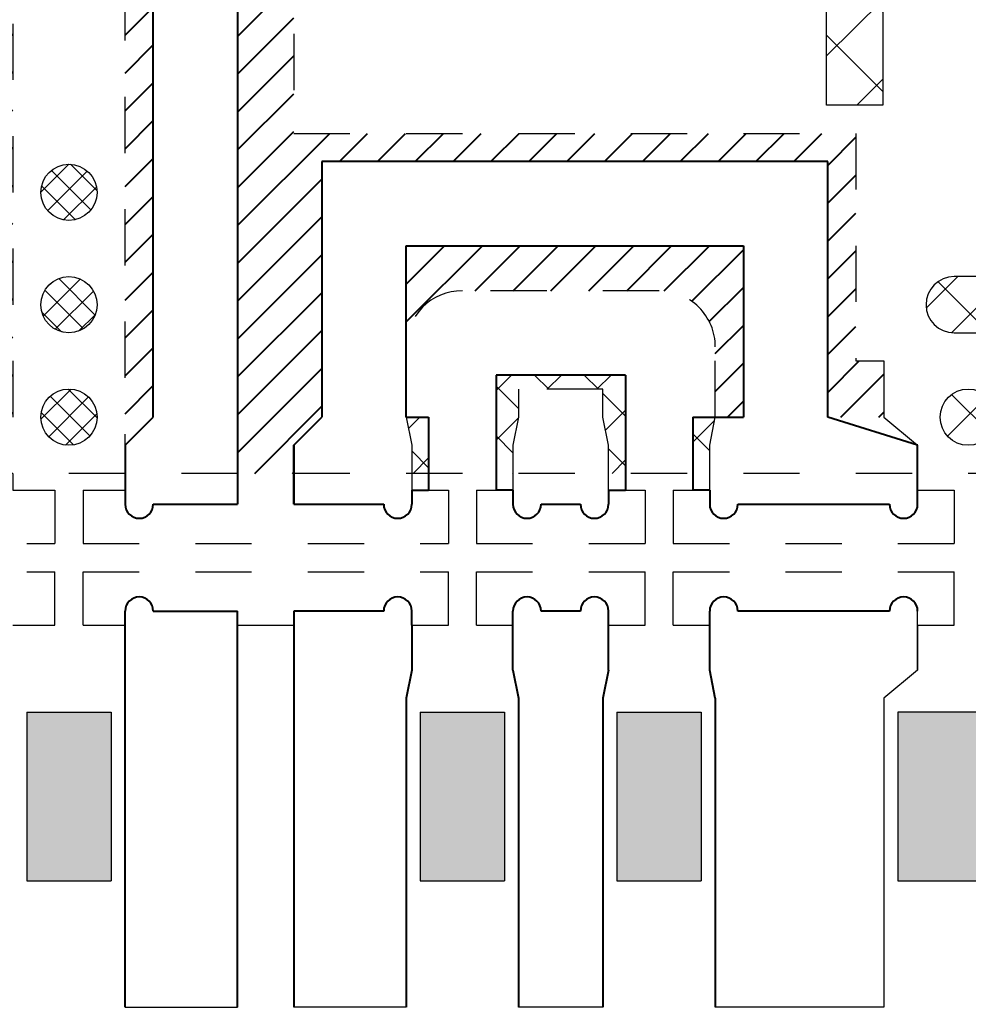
# Model space of a CAD drawing. Header units: millimetres. Extents: x 4026 to 4299, y 1527 to 1783.
# Drawn here: x 4100.506 to 4102.193, y 1675.62 to 1677.379 of the extents above; entities that cross this region are included whole.
import ezdxf

# ---------------------------------------------------------------- set-up
doc = ezdxf.new("R2010")
doc.units = ezdxf.units.MM
doc.linetypes.add('DASHED', pattern=[0.75, 0.5, -0.25])
doc.linetypes.add('HIDDEN', pattern=[0.375, 0.25, -0.125])
for name, color, linetype in [('1D', 4, 'Continuous'), ('EACH', 4, 'Continuous'), ('pkg', 2, 'DASHED')]:
    doc.layers.add(name, color=color, linetype=linetype)
for name, color, linetype, lineweight in [('AM_8', 3, 'Continuous', 15), ('Half-etch', 6, 'Continuous', 5), ('标注线', 3, 'Continuous', 18)]:
    doc.layers.add(name, color=color, linetype=linetype, lineweight=lineweight)
doc.styles.get("Standard").update_dxf_attribs({"font": ''})
doc.styles.get('Standard').set_extended_font_data('SimSun')
doc.dimstyles.new('ISO-25', dxfattribs={"dimtxt": 0.1, "dimasz": 0.08, "dimexe": 0.015, "dimexo": 0.015, "dimgap": 0.02, "dimtad": 0, "dimzin": 1, "dimdsep": 46, "dimtxsty": 'Standard', "dimcen": 0.1, "dimadec": 0, "dimazin": 0, "dimtfac": 1, "dimtmove": 0, "dimatfit": 3, "dimfxl": 1, "dimarcsym": 0})
pattern_1 = [(45, (4112.096163568827, 1677.473930134285), (-0.04419417382415922, 0.04419417382415923), []), (135, (4112.096163568827, 1677.473930134285), (-0.04419417382415923, -0.04419417382415922), [])]

# ---------------------------------------------------------------- blocks, each defined once
blk = doc.blocks.new('*D84')
at = {"layer": 'Defpoints', "color": 0}
for p in [(4129.593100569908, 1745.709426102295), (4094.843100574369, 1673.221426102757), (4096.640578460144, 1661.292742443827)]:
    blk.add_point(p, dxfattribs=at)
at = {"layer": '标注线', "color": 0, "lineweight": 5}
for p, q in [((4094.84310057437, 1673.206426102756), (4094.84310057437, 1665.292742443827)), ((4094.84310057437, 1665.292742443827), (4096.640578460144, 1663.292742443827)), ((4096.640578460144, 1663.292742443827), (4096.640578460144, 1661.292742443827))]:
    blk.add_line(p, q, dxfattribs=at)
at = {"layer": '标注线', "color": 0, "lineweight": 5, "insert": (4096.640578460144, 1658.89564747176), "char_height": 1.15, "attachment_point": 5, "rotation": 90}
blk.add_mtext('34.750', dxfattribs=at)

msp = doc.modelspace()

# ---------------------------------------------------------------- hatches: boundary and pattern name
at = {"layer": 'AM_8', "linetype": 'ByBlock'}
h = msp.add_hatch(dxfattribs=at)
h.set_pattern_fill('GLASS', color=3, scale=0.002)
h.set_pattern_definition([(236.3099, (0.03048, 0.03556), (-0.05080006779296532, -0.1015999775347749), [0.018316194, -0.1648457968]), (236.3099, (0.031496, 0.032512), (-0.05080006779296532, -0.1015999775347749), [0.0109897164, -0.1721722744]), (236.3099, (0.0254, 0.032512), (-0.05080006779296532, -0.1015999775347749), [0.0109897164, -0.1721722744])])
h.paths.add_polyline_path([(4098.368084921996, 1675.84642609409), (4098.368084921996, 1676.14642609409), (4098.618100584164, 1676.14642609409), (4098.618100584164, 1675.84642609409)])
h.paths.add_polyline_path([(4098.868100564564, 1675.84642609409), (4098.868100564564, 1676.14642609409), (4099.118116226732, 1676.14642609409), (4099.118116226732, 1675.84642609409)])
h.paths.add_polyline_path([(4102.068084922005, 1676.14642609409), (4102.068084922005, 1675.84642609409), (4102.318100584173, 1675.84642609409), (4102.318100584173, 1676.14642609409)])
h.paths.add_polyline_path([(4102.568100564573, 1676.14642609409), (4102.568100564573, 1675.84642609409), (4102.818116226741, 1675.84642609409), (4102.818116226741, 1676.14642609409)])
h.paths.add_polyline_path([(4099.468100572731, 1676.14642609409), (4099.468100572731, 1675.84642609409), (4099.618100575998, 1675.84642609409), (4099.618100575998, 1676.14642609409)])
h.paths.add_polyline_path([(4099.81810057273, 1676.14642609409), (4099.81810057273, 1675.84642609409), (4099.968100575998, 1675.84642609409), (4099.968100575998, 1676.14642609409)])
h.paths.add_polyline_path([(4101.56810057274, 1676.14642609409), (4101.56810057274, 1675.84642609409), (4101.718100576008, 1675.84642609409), (4101.718100576008, 1676.14642609409)])
h.paths.add_polyline_path([(4101.21810057274, 1676.14642609409), (4101.21810057274, 1675.84642609409), (4101.368100576007, 1675.84642609409), (4101.368100576007, 1676.14642609409)])
h.paths.add_polyline_path([(4100.518100574333, 1676.14642609409), (4100.518100574333, 1675.84642609409), (4100.668100577601, 1675.84642609409), (4100.668100577601, 1676.14642609409)])
at = {"layer": 'EACH'}
h = msp.add_hatch(dxfattribs=at)
h.set_pattern_fill('ANSI31', color=256, scale=0.015)
h.set_pattern_definition([(45, (-166.0548185335838, -87.94645103022526), (-0.03367596045400932, 0.03367596045400933), [])])
h.paths.add_polyline_path([(4099.443100574369, 1678.953426102243), (4099.443100574369, 1680.71342610224), (4101.389100574369, 1680.71342610224), (4101.389100574369, 1679.25342610224), (4102.993100574368, 1679.25342610224), (4103.043100574369, 1679.203426102243), (4101.843100574369, 1679.203426102243), (4101.843100574369, 1679.00342610224), (4103.043100574369, 1679.00342610224), (4102.993100574368, 1678.953426102243), (4100.743100574354, 1678.953426102243), (4100.743100574354, 1676.67142610224), (4100.693100574369, 1676.62142610224), (4100.693100574369, 1678.371433994338), (4100.493100574354, 1678.371433994338), (4100.493100574354, 1676.62142610224), (4100.443100574369, 1676.67142610224), (4100.443100574369, 1678.953426102243)])
h.paths.add_polyline_path([(4099.493100574354, 1680.23842610224), (4099.493100574354, 1679.00342610224), (4101.339100574384, 1679.00342610224), (4101.339100574384, 1680.66342610224), (4099.493100574354, 1680.66342610224), (4099.493100574354, 1680.53842610224, -0.9999999999999999)], flags=16)
h.paths.add_polyline_path([(4098.193100574369, 1680.28642610224), (4098.193100574369, 1680.193926102243), (4098.293100574384, 1680.193926102243), (4098.293100574384, 1680.23642610224), (4099.243100574354, 1680.23642610224), (4099.243100574354, 1679.30142610224), (4098.293100574384, 1679.30142610224), (4098.293100574384, 1679.34392610224), (4098.193100574369, 1679.34392610224), (4098.193100574369, 1679.25142610224), (4099.293100574384, 1679.25142610224), (4099.293100574384, 1680.86342610224), (4101.53910057437, 1680.86342610224), (4101.53910057437, 1679.40342610224), (4102.993100574368, 1679.40342610224), (4102.993100574354, 1679.50342610224), (4102.893100574384, 1679.50342610224), (4102.893100574384, 1679.453426102243), (4101.589100574384, 1679.453426102243), (4101.589100574384, 1680.82042610224), (4102.143100574384, 1680.82042610224), (4102.143100574384, 1680.507426102243), (4102.893100574384, 1680.507426102243), (4102.893100574384, 1680.35342610224), (4102.993100574368, 1680.35342610224), (4102.993100574368, 1680.55742610224), (4102.193100574369, 1680.55742610224), (4102.193100574369, 1681.08642610224), (4098.978100928451, 1681.08642610224), (4098.978100928451, 1680.28642610224)])
h.paths.add_polyline_path([(4100.993100574384, 1676.57142610224), (4100.993100574384, 1676.62142610227), (4101.043100574354, 1676.671426102243), (4101.043100574354, 1677.12642610224), (4101.943100574369, 1677.12642610224), (4101.943100574369, 1676.67142610224), (4102.043100574384, 1676.67142610224), (4102.043100574384, 1676.77145218952), (4101.993100574384, 1676.77142610224), (4101.993100574384, 1677.17642610224), (4100.993100574354, 1677.17642610224), (4100.993100574354, 1678.75342610224), (4102.558100574369, 1678.75342610224), (4102.558100574369, 1678.10142610224), (4102.893100574384, 1678.10142610224), (4102.893100574384, 1678.05142610224), (4102.993100574368, 1678.05142610224), (4102.993100574368, 1678.15142610224), (4102.608100574384, 1678.15142610224), (4102.608100574384, 1678.80342610224), (4100.893100574384, 1678.80342610224), (4100.893100574384, 1676.57142610224)])
h.paths.add_polyline_path([(4100.293100574384, 1676.57142610224), (4100.293100574384, 1678.80342610224), (4098.578100574384, 1678.80342610224), (4098.578100574384, 1678.15142610224), (4098.193100574369, 1678.15142610224), (4098.193100574369, 1678.05142610224), (4098.293100574384, 1678.05142610224), (4098.293100574384, 1678.10142610224), (4098.628100574369, 1678.10142610224), (4098.628100574369, 1678.75342610224), (4100.193100574369, 1678.75342610224), (4100.193100574369, 1677.17642610224), (4099.193100574369, 1677.17642610224), (4099.193100574369, 1676.77142610224), (4099.143100574354, 1676.77145218952), (4099.143100574354, 1676.67142610224), (4099.243100574354, 1676.67142610224), (4099.243100574354, 1677.12642610224), (4100.143100574384, 1677.12642610224), (4100.143100574384, 1676.671426102243), (4100.193100574369, 1676.621426102254), (4100.193100574369, 1676.57142610224)])
h.paths.add_polyline_path([(4098.143100574384, 1680.49642610224), (4098.193100574369, 1680.486426102236), (4098.69310057437, 1680.48642610224, 0.9999999999954524), (4098.693100574369, 1680.68642610224), (4098.193100574369, 1680.68642610224), (4098.143100574384, 1680.67642610224), (4098.193100574369, 1680.71142610224), (4098.828100574384, 1680.71142610224), (4098.828100574384, 1680.43642610224), (4098.193100574369, 1680.43642610224)])
h.paths.add_polyline_path([(4099.393100574354, 1676.67142610224), (4099.393100574354, 1676.97642610224), (4099.993100574384, 1676.97642610224), (4099.993100574354, 1676.79642610224, 0.4142135623784227), (4099.893100574354, 1676.89642610224), (4099.543100574376, 1676.89642610224, 0.4142135623537821), (4099.443100574369, 1676.796426102233), (4099.443100574369, 1676.67142610224)])
h.paths.add_polyline_path([(4101.193100574384, 1676.796427808217), (4101.193100574384, 1676.97642610224), (4101.793100574384, 1676.97642610224), (4101.793100574383, 1676.67142610224), (4101.743100574384, 1676.67142610224), (4101.743100574384, 1676.79642610224, 0.414213562373095), (4101.643100574384, 1676.89642610224), (4101.293100574376, 1676.89642610224, 0.4142085656697925)])
h.paths.add_polyline_path([(4098.143100574384, 1678.36142610224), (4098.193100574369, 1678.35142610224), (4098.293100574384, 1678.35142610224, 0.9999999999999999), (4098.293100574383, 1678.55142610224), (4098.193100574369, 1678.55142610224), (4098.143100574384, 1678.54142610224), (4098.193100574369, 1678.60142610224), (4098.428100574354, 1678.60142610224), (4098.428100574354, 1678.30142610224), (4098.193100574369, 1678.30142610224)])
h.paths.add_polyline_path([(4098.193100574369, 1679.00142610224), (4098.293100574384, 1679.00142610224, -0.9999999999999999), (4098.293100574384, 1678.80142610224), (4098.193100574369, 1678.80142610224), (4098.143100574369, 1678.81142610224), (4098.193100574369, 1678.75142610224), (4098.428100574354, 1678.75142610224), (4098.428100574354, 1679.05142610224), (4098.193100574369, 1679.05142610224), (4098.143100574384, 1678.99142610224)])
h.paths.add_polyline_path([(4102.758100574369, 1678.60142610224), (4102.758100574369, 1678.30142610224), (4102.993100574368, 1678.30142610224), (4103.043100574366, 1678.361426102236), (4102.993100574354, 1678.35142610224), (4102.893100574384, 1678.351426102239, -0.9999999999999999), (4102.893100574385, 1678.55142610224), (4102.993100574354, 1678.55142610224), (4103.043100574384, 1678.54142610224), (4102.993100574368, 1678.60142610224)])
h.paths.add_polyline_path([(4098.193100574369, 1681.08642610224), (4098.293100574384, 1681.08642610224, -0.9999999999999999), (4098.293100574384, 1680.88642610224), (4098.193100574369, 1680.88642610224), (4098.143100574369, 1680.896426102243), (4098.193100574369, 1680.861426102236), (4098.428100574354, 1680.861426102236), (4098.428100574354, 1681.06420784817), (4098.355882320289, 1681.13642610224), (4098.193100574369, 1681.13642610224), (4098.143100574384, 1681.076426102236)])
h.paths.add_polyline_path([(4102.758100574369, 1681.064207848151), (4102.758100574369, 1680.861426102236), (4102.993100574354, 1680.861426102236), (4103.043100574384, 1680.89642610224), (4102.993100574354, 1680.88642610224), (4102.893100574384, 1680.88642610224, -0.9999999999999999), (4102.893100574384, 1681.08642610224), (4102.993100574354, 1681.08642610224), (4103.043100574384, 1681.076426102236), (4102.993100574354, 1681.13642610224), (4102.830318828453, 1681.13642610224)])
h.paths.add_polyline_path([(4099.268100574384, 1681.47142610224), (4099.268100574384, 1681.236426102236), (4099.518100574384, 1681.236426102236), (4099.518100574369, 1681.47142610224), (4099.483100574384, 1681.521426102219), (4099.483100574384, 1681.361426102236, -0.9999999999999999), (4099.303100574354, 1681.361426102236), (4099.303100574354, 1681.521426102218)])
h.paths.add_polyline_path([(4100.068100574369, 1681.47142610224), (4100.068100574369, 1681.236426102236), (4100.318100574369, 1681.236426102236), (4100.318100574369, 1681.47142610224), (4100.283100574369, 1681.52142610224), (4100.283100574369, 1681.361426102236, -0.9999999999974737), (4100.103100574369, 1681.361426102236), (4100.103100574369, 1681.521426102238)])
h.paths.add_polyline_path([(4098.468100574369, 1681.47142610224), (4098.468100574369, 1681.236426102236), (4098.718100574369, 1681.236426102236), (4098.718100574369, 1681.47142610224), (4098.683100574369, 1681.52142610224), (4098.683100574368, 1681.361426102236, -0.9999999999974737), (4098.503100574369, 1681.361426102236), (4098.503100574369, 1681.52142610224)])
h.paths.add_polyline_path([(4101.668100574384, 1681.47142610224), (4101.668100574384, 1681.236426102236), (4101.918100574384, 1681.236426102236), (4101.918100574369, 1681.47142610224), (4101.883100574369, 1681.52142610224), (4101.88310057437, 1681.361426102236, -0.9999999999974737), (4101.703100574384, 1681.361426102236), (4101.703100574369, 1681.52142610224)])
h.paths.add_polyline_path([(4102.068100574369, 1681.47142610224), (4102.068100574369, 1681.236426102236), (4102.318100574369, 1681.236426102236), (4102.318100574369, 1681.47142610224), (4102.283100574369, 1681.52142610224), (4102.283100574369, 1681.361426102236, -0.9999999999974737), (4102.103100574369, 1681.361426102236), (4102.103100574369, 1681.521426102238)])
h.paths.add_polyline_path([(4098.868100574354, 1681.47142610224), (4098.868100574354, 1681.236426102236), (4099.118100574354, 1681.236426102236), (4099.118100574354, 1681.47142610226), (4099.083100574384, 1681.521426102218), (4099.083100574384, 1681.361426102236, -0.9999999999999999), (4098.903100574369, 1681.361426102236), (4098.903100574369, 1681.52142610224)])
h.paths.add_polyline_path([(4100.468100574369, 1681.47142610224), (4100.468100574369, 1681.236426102236), (4100.718100574369, 1681.236426102236), (4100.718100574369, 1681.47142610224), (4100.683100574369, 1681.52142610224), (4100.683100574368, 1681.361426102236, -0.9999999999974737), (4100.503100574369, 1681.361426102236), (4100.503100574369, 1681.52142610224)])
h.paths.add_polyline_path([(4100.868100574354, 1681.47142610224), (4100.868100574354, 1681.236426102236), (4101.118100574354, 1681.236426102236), (4101.118100574354, 1681.47142610226), (4101.083100574384, 1681.521426102218), (4101.083100574384, 1681.361426102236, -0.9999999999999999), (4100.903100574369, 1681.361426102236), (4100.903100574369, 1681.52142610224)])
h.paths.add_polyline_path([(4102.468100574369, 1681.47142610224), (4102.468100574369, 1681.236426102236), (4102.718100574369, 1681.236426102236), (4102.718100574369, 1681.47142610224), (4102.683100574369, 1681.52142610224), (4102.683100574368, 1681.361426102236, -0.9999999999974737), (4102.503100574369, 1681.361426102236), (4102.503100574369, 1681.52142610224)])
h.paths.add_polyline_path([(4099.668100574384, 1681.47142610224), (4099.668100574384, 1681.236426102236), (4099.918100574384, 1681.236426102236), (4099.918100574369, 1681.47142610224), (4099.883100574369, 1681.52142610224), (4099.88310057437, 1681.361426102236, -0.9999999999974737), (4099.703100574384, 1681.361426102236), (4099.703100574369, 1681.52142610224)])
h.paths.add_polyline_path([(4101.268100574384, 1681.47142610224), (4101.268100574384, 1681.236426102236), (4101.518100574384, 1681.236426102236), (4101.518100574369, 1681.47142610224), (4101.483100574384, 1681.521426102219), (4101.483100574384, 1681.361426102236, -0.9999999999999999), (4101.303100574354, 1681.361426102236), (4101.303100574354, 1681.521426102218)])
h.paths.add_polyline_path([(4102.893100574384, 1680.05342610224), (4102.893126661653, 1679.80342610224), (4102.958100574369, 1679.80342610224), (4102.958100574369, 1680.05342610224)])
h.paths.add_polyline_path([(4098.228100574369, 1679.64392610224), (4098.2930744871, 1679.64392610224), (4098.293100574384, 1679.89392610224), (4098.228100574369, 1679.89392610224)])
h.paths.add_polyline_path([(4103.043100574384, 1680.293426102243), (4102.993100574368, 1680.55742610224), (4102.993100574368, 1680.353426102222)])
h.paths.add_polyline_path([(4098.228100574354, 1677.55142610224), (4098.293100574384, 1677.55142610224), (4098.293126661653, 1677.75142610224), (4098.228100574354, 1677.75142610224)])
h.paths.add_polyline_path([(4102.893074487085, 1677.75142610224), (4102.893100574384, 1677.55142610224), (4102.958100574369, 1677.55142610224), (4102.958100574369, 1677.75142610224)])
h.paths.add_polyline_path([(4098.228100574354, 1677.05142610224), (4098.293100574384, 1677.05142610224), (4098.293126661653, 1677.25142610224), (4098.228100574354, 1677.25142610224)])
h.paths.add_polyline_path([(4102.893074487085, 1677.25142610224), (4102.893100574384, 1677.05142610224), (4102.958100574369, 1677.05142610224), (4102.958100574369, 1677.25142610224)])
h.paths.add_polyline_path([(4098.643100574354, 1676.77142610224), (4098.643100574354, 1676.70642610224), (4098.843100574369, 1676.706426102243), (4098.843100574369, 1676.77142610224)])
h.paths.add_polyline_path([(4102.343100574369, 1676.77142610224), (4102.343100574369, 1676.70642610224), (4102.543100574384, 1676.70642610224), (4102.543100574384, 1676.77142610224)])
h.paths.add_polyline_path([(4102.993100574368, 1679.40342610224), (4103.043100574384, 1679.56342610224), (4102.993100574368, 1679.503426102257)])
h.paths.add_polyline_path([(4103.043100574384, 1677.99142610224), (4102.993100574368, 1678.15142610224), (4102.993100574368, 1678.051426102222)])
h.paths.add_polyline_path([(4098.143100574384, 1677.99142610224), (4098.193100574369, 1678.15142610224), (4098.193100574369, 1678.05142610224)])
h.paths.add_polyline_path([(4098.143100574384, 1679.40392610224), (4098.193100574369, 1679.34392610224), (4098.193100574369, 1679.25142610224)])
h.paths.add_polyline_path([(4098.143100574384, 1680.13392610224), (4098.193100574369, 1680.28642610224), (4098.193100574369, 1680.193926102243)])
h.paths.add_polyline_path([(4099.083100574354, 1676.62142610224), (4099.243100574354, 1676.67142610224), (4099.143100574354, 1676.67142610224)])
h.paths.add_polyline_path([(4098.243100574354, 1676.72142610224), (4098.343100574369, 1676.72142610224), (4098.343100574369, 1676.75142610224), (4098.243100574354, 1676.75142610224)])
h.paths.add_polyline_path([(4102.843100574369, 1676.75142610224), (4102.843100574369, 1676.72142610224), (4102.943100574369, 1676.72142610224), (4102.943100574369, 1676.75142610224)])
at = {"layer": 'Half-etch', "lineweight": 0}
h = msp.add_hatch(dxfattribs=at)
h.set_pattern_fill('ANSI37', color=256, scale=0.5000000000000001, style=0)
h.set_pattern_definition(pattern_1)
edge = h.paths.add_edge_path()
edge.add_ellipse((4098.593100574429, 1681.47142610224), major_axis=(0.05000000000000001, 0), ratio=1, start_angle=0, end_angle=360)
edge = h.paths.add_edge_path()
edge.add_ellipse((4098.993100574414, 1681.47142610224), major_axis=(0.05000000000000001, 0), ratio=1, start_angle=0, end_angle=360)
edge = h.paths.add_edge_path()
edge.add_ellipse((4099.393100574413, 1681.47142610224), major_axis=(0.05000000000000001, 0), ratio=1, start_angle=0, end_angle=360)
edge = h.paths.add_edge_path()
edge.add_ellipse((4099.793100574414, 1681.47142610224), major_axis=(0.05000000000000001, 0), ratio=1, start_angle=0, end_angle=360)
edge = h.paths.add_edge_path()
edge.add_ellipse((4100.193100574399, 1681.47142610224), major_axis=(0.05000000000000001, 0), ratio=1, start_angle=0, end_angle=360)
edge = h.paths.add_edge_path()
edge.add_ellipse((4100.593100574399, 1681.47142610224), major_axis=(0.05000000000000001, 0), ratio=1, start_angle=0, end_angle=360)
edge = h.paths.add_edge_path()
edge.add_ellipse((4100.993100574384, 1681.47142610224), major_axis=(0.05000000000000001, 0), ratio=1, start_angle=0, end_angle=360)
edge = h.paths.add_edge_path()
edge.add_ellipse((4101.393100574384, 1681.47142610224), major_axis=(0.05000000000000001, 0), ratio=1, start_angle=0, end_angle=360)
edge = h.paths.add_edge_path()
edge.add_ellipse((4101.793100574384, 1681.47142610224), major_axis=(0.05000000000000001, 0), ratio=1, start_angle=0, end_angle=360)
edge = h.paths.add_edge_path()
edge.add_ellipse((4102.193100574369, 1681.47142610224), major_axis=(0.05000000000000001, 0), ratio=1, start_angle=0, end_angle=360)
edge = h.paths.add_edge_path()
edge.add_ellipse((4098.193100574369, 1678.45142610224), major_axis=(0.05000000000000001, 0), ratio=1, start_angle=0, end_angle=360)
edge = h.paths.add_edge_path()
edge.add_ellipse((4098.193100574369, 1678.90142610224), major_axis=(0.05000000000000001, 0), ratio=1, start_angle=0, end_angle=360)
edge = h.paths.add_edge_path()
edge.add_ellipse((4098.193100574369, 1679.49392610224), major_axis=(0.05000000000000001, 0), ratio=1, start_angle=0, end_angle=360)
edge = h.paths.add_edge_path()
edge.add_ellipse((4098.193100574369, 1680.04392610224), major_axis=(0.05000000000000001, 0), ratio=1, start_angle=0, end_angle=360)
edge = h.paths.add_edge_path()
edge.add_ellipse((4098.193100574369, 1680.58642610224), major_axis=(0.05000000000000001, 0), ratio=1, start_angle=0, end_angle=360)
edge = h.paths.add_edge_path()
edge.add_ellipse((4098.193100574369, 1680.986426102236), major_axis=(0.05000000000000001, 0), ratio=1, start_angle=0, end_angle=360)
edge = h.paths.add_edge_path()
edge.add_ellipse((4102.593100574369, 1681.47142610224), major_axis=(0.05000000000000001, 0), ratio=1, start_angle=0, end_angle=360)
edge = h.paths.add_edge_path()
edge.add_ellipse((4102.993100574369, 1680.986426102236), major_axis=(0.05000000000000001, 0), ratio=1, start_angle=0, end_angle=360)
edge = h.paths.add_edge_path()
edge.add_ellipse((4102.993100574369, 1678.45142610224), major_axis=(0.05000000000000001, 0), ratio=1, start_angle=0, end_angle=360)
edge = h.paths.add_edge_path()
edge.add_ellipse((4098.393100574354, 1676.87142610224), major_axis=(-0.05000000000000001, 0), ratio=1, start_angle=-90, end_angle=90, ccw=False)
edge.add_ellipse((4099.018100574354, 1676.87142610224), major_axis=(-0.05000000000000001, 0), ratio=1, start_angle=90, end_angle=270, ccw=False)
edge.add_line((4098.393100574354, 1676.92142610224), (4099.018100574354, 1676.92142610224))
edge.add_line((4099.018100574354, 1676.82142610224), (4098.393100574354, 1676.82142610224))
edge = h.paths.add_edge_path()
edge.add_ellipse((4098.993100574354, 1676.67142610224), major_axis=(0.05000000000000001, 0), ratio=1, start_angle=0, end_angle=360)
edge = h.paths.add_edge_path()
edge.add_ellipse((4098.193100574369, 1676.90142610224), major_axis=(0.05000000000000001, 0), ratio=1, start_angle=0, end_angle=360)
edge = h.paths.add_edge_path(flags=16)
edge.add_ellipse((4098.193100574369, 1677.40142610224), major_axis=(0.05000000000000001, 0), ratio=1, start_angle=0, end_angle=360)
edge = h.paths.add_edge_path()
edge.add_ellipse((4098.193100574369, 1677.90142610224), major_axis=(0.05000000000000001, 0), ratio=1, start_angle=0, end_angle=360)
edge = h.paths.add_edge_path()
edge.add_ellipse((4098.493100574354, 1676.67142610224), major_axis=(0.05000000000000001, 0), ratio=1, start_angle=0, end_angle=360)
edge = h.paths.add_edge_path()
edge.add_ellipse((4102.168100574384, 1676.87142610224), major_axis=(0.05000000000000001, 0), ratio=1, start_angle=90, end_angle=270)
edge.add_ellipse((4102.793100574384, 1676.87142610224), major_axis=(0.05000000000000001, 0), ratio=1, start_angle=270, end_angle=450)
edge.add_line((4102.168100574384, 1676.82142610224), (4102.793100574384, 1676.82142610224))
edge.add_line((4102.793100574384, 1676.92142610224), (4102.168100574384, 1676.92142610224))
edge = h.paths.add_edge_path()
edge.add_ellipse((4101.717080574374, 1680.530426102242), major_axis=(0.05000000000186266, 0), ratio=1, start_angle=90, end_angle=270)
edge.add_ellipse((4102.043080574374, 1680.530426102242), major_axis=(0.05000000000186266, 0), ratio=1, start_angle=270, end_angle=450)
edge.add_line((4101.717080574374, 1680.48042610224), (4102.043080574374, 1680.48042610224))
edge.add_line((4102.043080574374, 1680.580426102243), (4101.717080574374, 1680.580426102243))
edge = h.paths.add_edge_path()
edge.add_ellipse((4102.993100574354, 1680.203426102243), major_axis=(0.05000000000000001, 0), ratio=1, start_angle=0, end_angle=360)
edge = h.paths.add_edge_path()
edge.add_ellipse((4102.193100574369, 1676.67142610224), major_axis=(0.05000000000000001, 0), ratio=1, start_angle=0, end_angle=360)
edge = h.paths.add_edge_path()
edge.add_ellipse((4102.993100574354, 1676.90142610224), major_axis=(0.05000000000000001, 0), ratio=1, start_angle=0, end_angle=360)
edge = h.paths.add_edge_path()
edge.add_ellipse((4102.993100574354, 1677.40142610224), major_axis=(0.05000000000000001, 0), ratio=1, start_angle=0, end_angle=360)
edge = h.paths.add_edge_path()
edge.add_ellipse((4102.993100574354, 1677.90142610224), major_axis=(0.05000000000000001, 0), ratio=1, start_angle=0, end_angle=360)
edge = h.paths.add_edge_path()
edge.add_ellipse((4102.693100574369, 1676.67142610224), major_axis=(0.05000000000000001, 0), ratio=1, start_angle=0, end_angle=360)
edge = h.paths.add_edge_path()
edge.add_ellipse((4102.993100574354, 1679.65342610224), major_axis=(0.05000000000000001, 0), ratio=1, start_angle=0, end_angle=360)
edge = h.paths.add_edge_path()
edge.add_ellipse((4098.738323879051, 1678.449649406944), major_axis=(0.04999999999776015, 0), ratio=1, start_angle=135, end_angle=314.9999999974207)
edge.add_ellipse((4098.915100574384, 1678.449649406944), major_axis=(0.05000000000000001, 0), ratio=1, start_angle=224.9999999996315, end_angle=404.9999999996315)
edge.add_ellipse((4098.915100574347, 1678.626426102242), major_axis=(0.04999999999907722, 0), ratio=1, start_angle=314.9999999985261, end_angle=494.9999999985261)
edge.add_ellipse((4098.738323879088, 1678.62642610224), major_axis=(0.05000000000000001, 0), ratio=1, start_angle=44.99999999963153, end_angle=224.9999999996315)
edge.add_line((4098.773679218109, 1678.414294067886), (4098.826712226699, 1678.467327076472))
edge.add_line((4098.826712226699, 1678.467327076472), (4098.879745235289, 1678.414294067886))
edge.add_line((4098.950455913405, 1678.485004746001), (4098.897422904829, 1678.538037754592))
edge.add_line((4098.897422904829, 1678.538037754592), (4098.950455913405, 1678.591070763182))
edge.add_line((4098.879745235288, 1678.6617814413), (4098.826712226699, 1678.608748432711))
edge.add_line((4098.826712226699, 1678.608748432711), (4098.773679218109, 1678.661781441301))
edge.add_line((4098.702968539993, 1678.591070763182), (4098.756001548583, 1678.538037754592))
edge.add_line((4098.756001548583, 1678.538037754592), (4098.702968539993, 1678.485004746001))
edge = h.paths.add_edge_path()
edge.add_ellipse((4098.738323879051, 1678.049649406945), major_axis=(0.04999999999907722, 0), ratio=1, start_angle=135, end_angle=314.9999999985261)
edge.add_ellipse((4098.915100574384, 1678.049649406943), major_axis=(0.05000000000000001, 0), ratio=1, start_angle=224.9999999996315, end_angle=404.9999999996315)
edge.add_ellipse((4098.915100574347, 1678.22642610224), major_axis=(0.04999999999776015, 0), ratio=1, start_angle=315.0000000060799, end_angle=494.9999999957625)
edge.add_ellipse((4098.738323879088, 1678.22642610224), major_axis=(0.05000000000000001, 0), ratio=1, start_angle=44.99999999963153, end_angle=224.9999999996315)
edge.add_line((4098.773679218109, 1678.014294067887), (4098.826712226699, 1678.067327076476))
edge.add_line((4098.826712226699, 1678.067327076476), (4098.879745235289, 1678.014294067886))
edge.add_line((4098.950455913405, 1678.085004746005), (4098.897422904829, 1678.138037754595))
edge.add_line((4098.897422904829, 1678.138037754595), (4098.950455913405, 1678.191070763182))
edge.add_line((4098.879745235289, 1678.261781441297), (4098.826712226699, 1678.208748432715))
edge.add_line((4098.826712226699, 1678.208748432715), (4098.773679218109, 1678.261781441297))
edge.add_line((4098.702968539993, 1678.191070763182), (4098.756001548583, 1678.138037754595))
edge.add_line((4098.756001548583, 1678.138037754595), (4098.702968539993, 1678.085004746005))
edge = h.paths.add_edge_path()
edge.add_ellipse((4102.271100574384, 1678.449649406944), major_axis=(0.05000000000000001, 0), ratio=1, start_angle=135.0000000003685, end_angle=315.0000000003685)
edge.add_ellipse((4102.44787726965, 1678.449649406944), major_axis=(0.0500000000030285, 0), ratio=1, start_angle=225.0000000016582, end_angle=404.9999999941044)
edge.add_ellipse((4102.44787726968, 1678.62642610224), major_axis=(0.05000000000000001, 0), ratio=1, start_angle=315.0000000003685, end_angle=495.0000000003685)
edge.add_ellipse((4102.271100574347, 1678.626426102242), major_axis=(0.04999999999907722, 0), ratio=1, start_angle=45.0000000014739, end_angle=225)
edge.add_line((4102.235745235289, 1678.591070763182), (4102.288778243879, 1678.538037754592))
edge.add_line((4102.288778243879, 1678.538037754592), (4102.235745235289, 1678.485004746001))
edge.add_line((4102.306455913405, 1678.414294067886), (4102.359488921995, 1678.467327076472))
edge.add_line((4102.359488921995, 1678.467327076472), (4102.412521930585, 1678.414294067886))
edge.add_line((4102.483232608715, 1678.485004746001), (4102.430199600125, 1678.538037754592))
edge.add_line((4102.430199600125, 1678.538037754592), (4102.483232608715, 1678.591070763182))
edge.add_line((4102.412521930585, 1678.661781441301), (4102.359488921995, 1678.608748432711))
edge.add_line((4102.359488921995, 1678.608748432711), (4102.306455913405, 1678.6617814413))
edge = h.paths.add_edge_path()
edge.add_ellipse((4102.271100574384, 1678.049649406943), major_axis=(0.05000000000000001, 0), ratio=1, start_angle=135.0000000003685, end_angle=315.0000000003685)
edge.add_ellipse((4102.44787726965, 1678.049649406945), major_axis=(0.05000000000434558, 0), ratio=1, start_angle=225, end_angle=404.9999999955783)
edge.add_ellipse((4102.44787726968, 1678.22642610224), major_axis=(0.05000000000000001, 0), ratio=1, start_angle=315.0000000003685, end_angle=495.0000000003685)
edge.add_ellipse((4102.271100574347, 1678.22642610224), major_axis=(0.04999999999776015, 0), ratio=1, start_angle=45.00000000423746, end_angle=225)
edge.add_line((4102.306455913405, 1678.014294067886), (4102.359488921995, 1678.067327076476))
edge.add_line((4102.359488921995, 1678.067327076476), (4102.412521930585, 1678.014294067886))
edge.add_line((4102.483232608713, 1678.085004746008), (4102.430199600125, 1678.138037754595))
edge.add_line((4102.430199600125, 1678.138037754595), (4102.483232608715, 1678.191070763182))
edge.add_line((4102.412521930585, 1678.261781441297), (4102.359488921995, 1678.208748432715))
edge.add_line((4102.359488921995, 1678.208748432715), (4102.306455913405, 1678.261781441297))
edge.add_line((4102.23574523529, 1678.191070763181), (4102.288778243879, 1678.138037754595))
edge.add_line((4102.288778243879, 1678.138037754595), (4102.235745235289, 1678.085004746005))
at = {"layer": 'Half-etch'}
h = msp.add_hatch(dxfattribs=at)
h.set_pattern_fill('ANSI37', color=256, scale=0.01, style=0)
h.set_pattern_definition([(45, (-159.1002888754037, -87.94645103022526), (-0.02245064030267288, 0.02245064030267288), []), (135, (-159.1002888754037, -87.94645103022526), (-0.02245064030267288, -0.02245064030267288), [])])
h.paths.add_polyline_path([(4102.843100574354, 1679.103426102242, 0.9999999999999999), (4102.743100574354, 1679.103426102242, 0.9999999999999999)])
h.paths.add_polyline_path([(4103.043100574354, 1679.103426102242, 0.9999999999999999), (4102.943100574354, 1679.103426102242, 0.9999999999999999)])
h.paths.add_polyline_path([(4100.643100574362, 1677.07142610224, 0.9999999999999999), (4100.543100574361, 1677.07142610224, 0.9999999999999999)])
h.paths.add_polyline_path([(4100.643100574362, 1676.67142610224, 0.9999999999999999), (4100.543100574361, 1676.67142610224, 0.9999999999999999)])
h.paths.add_polyline_path([(4100.643100574362, 1676.87142610224, 0.9999999999999999), (4100.543100574361, 1676.87142610224, 0.9999999999999999)])
at = {"layer": 'Half-etch', "lineweight": 0}
h = msp.add_hatch(dxfattribs=at)
h.set_pattern_fill('ANSI37', color=256, scale=0.8000000000000002, angle=180, style=0)
h.set_pattern_definition([(135, (4089.090037579911, 1677.473930134285), (0.07071067811865475, 0.07071067811865477), []), (45.00000000000001, (4089.090037579911, 1677.473930134285), (0.07071067811865477, -0.07071067811865475), [])])
h.paths.add_polyline_path([(4102.041100575332, 1678.576426101717), (4102.041100575332, 1677.22642610224), (4101.941100575333, 1677.22642610224), (4101.941100575333, 1678.476426101716), (4101.093100574369, 1678.476426101716), (4101.093100574369, 1678.576426101717)])
h = msp.add_hatch(dxfattribs=at)
h.set_pattern_fill('ANSI37', color=256, scale=0.5000000000000001, style=0)
h.set_pattern_definition(pattern_1)
h.paths.add_polyline_path([(4099.603100574339, 1676.57142610224), (4099.603100574339, 1676.746426102236), (4099.833100574354, 1676.746426102236), (4099.833100574354, 1676.57142610224), (4099.803100574354, 1676.57142610224), (4099.803100574354, 1676.62142610224), (4099.793100574384, 1676.67142610224), (4099.793100574384, 1676.72142610224), (4099.643100574354, 1676.72142610224), (4099.643100574354, 1676.67142610224), (4099.633100574369, 1676.62142610224), (4099.633100574369, 1676.57142610224)])
h.paths.add_polyline_path([(4101.353100574384, 1676.57142610224), (4101.353100574384, 1676.746426102236), (4101.583100574398, 1676.746426102236), (4101.583100574398, 1676.57142610224), (4101.553100574384, 1676.57142610224), (4101.553100574384, 1676.62142610224), (4101.543100574384, 1676.67142610224), (4101.543100574384, 1676.72142610224), (4101.393100574384, 1676.72142610224), (4101.393100574384, 1676.67142610224), (4101.383100574369, 1676.62142610224), (4101.383100574369, 1676.57142610224)])
h.paths.add_polyline_path([(4099.483100574354, 1676.57142610224), (4099.483100574354, 1676.67142610224), (4099.443100574369, 1676.67142610224), (4099.453100574384, 1676.62142610224), (4099.453100574384, 1676.57142610224)])
h.paths.add_polyline_path([(4099.983100574384, 1676.57142610224), (4099.983100574384, 1676.62142610224), (4099.993100574339, 1676.671426102392), (4099.953100574354, 1676.671426102392), (4099.953100574354, 1676.57142610224)])
h.paths.add_polyline_path([(4101.233100574384, 1676.57142610224), (4101.233100574384, 1676.671426102392), (4101.193100574369, 1676.67142610224), (4101.203100574384, 1676.62142610224), (4101.203100574384, 1676.57142610224)])
h.paths.add_polyline_path([(4101.733100574384, 1676.57142610224), (4101.733100574384, 1676.62142610224), (4101.743100574384, 1676.67142610224), (4101.703100574384, 1676.67142610224), (4101.703100574384, 1676.57142610224)])

# ---------------------------------------------------------------- linework, layer by layer
at = {"color": 0}
for p, q in [((4100.893100574384, 1678.80342610224, 0.02909804606836659), (4100.893100574384, 1676.51642610224, 0.02909804606836659)), ((4101.943100574369, 1677.12642610224, 0.02909804606836659), (4101.043100574354, 1677.12642610224, 0.02909804606836659)), ((4101.043100574354, 1677.12642610224, 0.02909804606836659), (4101.043100574354, 1676.671426102243, 0.02909804606836659)), ((4101.943100574369, 1676.67142610224, 0.02909804606836659), (4101.943100574369, 1677.12642610224, 0.02909804606836659)), ((4101.193100574384, 1676.67142610224, 0.02909804606836659), (4101.193100574384, 1676.97642610224, 0.02909804606836659)), ((4101.193100574384, 1676.97642610224, 0.02909804606836659), (4101.793100574384, 1676.97642610224, 0.02909804606836659)), ((4101.793100574384, 1676.97642610224, 0.02909804606836659), (4101.793100574384, 1676.67142610224, 0.02909804606836659)), ((4101.353100574384, 1676.746426102389, 0.02909804606836659), (4101.353100574384, 1676.54142610224, 0.02909804606836659)), ((4101.583100574398, 1676.746426102236, 0.02909804606836659), (4101.353100574384, 1676.746426102236, 0.02909804606836659)), ((4101.583100574398, 1676.746426102389, 0.02909804606836659), (4101.583100574398, 1676.54142610224, 0.02909804606836659)), ((4100.693100574369, 1676.62142610224, 0.02909804606836659), (4100.743100574354, 1676.67142610224, 0.02909804606836659)), ((4100.993100574354, 1676.62142610224, 0.02909804606836659), (4101.043100574354, 1676.671426102243, 0.02909804606836659)), ((4101.193100574369, 1676.67142610224, 0.02909804606836659), (4101.193100574384, 1676.67142610224, 0.02909804606836659)), ((4101.193100574398, 1676.671426102392, 0.02909804606836659), (4101.233100574384, 1676.67142610224, 0.02909804606836659)), ((4101.233100574384, 1676.67142610224, 0.02909804606836659), (4101.233100574384, 1676.54142610224, 0.02909804606836659)), ((4101.703100574383, 1676.67142610224, 0.02909804606836659), (4101.793100574383, 1676.67142610224, 0.02909804606836659)), ((4101.703100574383, 1676.67142610224, 0.02909804606836659), (4101.703100574383, 1676.54142610224, 0.02909804606836659)), ((4102.103100574369, 1676.62142610224, 0.02909804606836659), (4101.943100574369, 1676.67142610224, 0.02909804606836659)), ((4100.693100574369, 1676.62142610224, 0.02909804606836659), (4100.693100574369, 1676.51642610224, 0.02909804606836659)), ((4102.103100574369, 1676.51642610224, 0.02909804606836659), (4102.103100574369, 1676.62142610224, 0.02909804606836659)), ((4100.693100574369, 1675.621426102295, 0.02909804606836659), (4100.693100574369, 1676.326426102242, 0.02909804606836659)), ((4100.893100574384, 1675.621426102295, 0.02909804606836659), (4100.893100574384, 1676.326426102242, 0.02909804606836659)), ((4101.203100574356, 1676.301426102242, 0.02909804606836659), (4101.203100574356, 1676.221426102242, 0.02909804606836659)), ((4101.733100574355, 1676.221426102242, 0.02909804606836659), (4101.733100574355, 1676.301426102242, 0.02909804606836659)), ((4101.203100574356, 1676.221426102242, 0.02909804606836659), (4101.193100574385, 1676.171426102242, 0.02909804606836659)), ((4101.383100574355, 1676.221426102257, 0.02909804606836659), (4101.393100574355, 1676.171426102257, 0.02909804606836659)), ((4101.553100574355, 1676.221426102257, 0.02909804606836659), (4101.543100574355, 1676.171426102257, 0.02909804606836659)), ((4101.74310057437, 1676.171426102242, 0.02909804606836659), (4101.733100574355, 1676.221426102242, 0.02909804606836659)), ((4101.193100572722, 1676.171426094091, 0.02909804606836659), (4101.193100572722, 1675.621426102295, 0.02909804606836659)), ((4101.393100575989, 1676.171426094091, 0.02909804606836659), (4101.393100575989, 1675.621426102295, 0.02909804606836659)), ((4101.543100572721, 1676.171426094091, 0.02909804606836659), (4101.543100572721, 1675.621426102295, 0.02909804606836659)), ((4101.743100575988, 1676.171426094091, 0.02909804606836659), (4101.743100575988, 1675.621426102295, 0.02909804606836659))]:
    msp.add_line(p, q, dxfattribs=at)
for p, q in [((4101.203100574384, 1676.54142610224, 0.02909804606836659), (4101.233100574354, 1676.54142610224, 0.02909804606836659)), ((4101.203100574384, 1676.54142610224, 0.02909804606836659), (4101.203100574384, 1676.51642610224, 0.02909804606836659)), ((4101.383100574369, 1676.54142610224, 0.02909804606836659), (4101.353100574339, 1676.54142610224, 0.02909804606836659)), ((4101.383100574369, 1676.54142610224, 0.02909804606836659), (4101.383100574369, 1676.51642610224, 0.02909804606836659)), ((4101.553100574369, 1676.54142610224, 0.02909804606836659), (4101.583100574398, 1676.54142610224, 0.02909804606836659)), ((4101.553100574369, 1676.54142610224, 0.02909804606836659), (4101.553100574369, 1676.51642610224, 0.02909804606836659)), ((4101.733100574354, 1676.54142610224, 0.02909804606836659), (4101.703100574383, 1676.54142610224, 0.02909804606836659)), ((4101.733100574354, 1676.54142610224, 0.02909804606836659), (4101.733100574354, 1676.51642610224, 0.02909804606836659)), ((4101.203100574386, 1676.301426102242, 0.02909804606836659), (4101.203100574386, 1676.326426102242, 0.02909804606836659)), ((4101.38310057437, 1676.22142610218, 0.02909804606836659), (4101.38310057437, 1676.326426102242, 0.02909804606836659)), ((4101.553100574371, 1676.221426102334, 0.02909804606836659), (4101.553100574371, 1676.326426102242, 0.02909804606836659)), ((4101.733100574355, 1676.301426102242, 0.02909804606836659), (4101.733100574355, 1676.326426102242, 0.02909804606836659))]:
    msp.add_line(p, q)
at = {"lineweight": 5}
for p, q in [((4102.103100574385, 1676.221426102242, 0.02909804606836659), (4102.103100574385, 1676.326426102242, 0.02909804606836659)), ((4102.103100574385, 1676.301426102242, 0.02909804606836659), (4102.103100574385, 1676.221426102242, 0.02909804606836659)), ((4102.103100574385, 1676.221426102242, 0.02909804606836659), (4102.043100574385, 1676.171426102242, 0.02909804606836659)), ((4102.043100574385, 1676.171426102242, 0.02909804606836659), (4102.043100574385, 1675.621426102295, 0.02909804606836659)), ((4100.693100574369, 1675.621426102295, 0.02909804606837253), (4100.893100574384, 1675.621426102295, 0.02909804606837253)), ((4101.193100572722, 1675.621426102295, 0.02909804606837253), (4100.99310057437, 1675.621426102295, 0.02909804606837253)), ((4101.543100572721, 1675.621426102295, 0.02909804606837253), (4101.393100575989, 1675.621426102295, 0.02909804606837253)), ((4102.043100574385, 1675.621426102295, 0.02909804606837253), (4101.743100575988, 1675.621426102295, 0.02909804606837253))]:
    msp.add_line(p, q, dxfattribs=at)
at = {"color": 0, "elevation": 0.02909804606836659}
for points in [[(4100.743100574354, 1676.67142610224), (4100.743100574354, 1678.953426102243), (4102.993100574368, 1678.953426102243)], [(4100.993100574384, 1676.621426102269), (4100.993100574384, 1676.51642610224)], [(4100.993100574369, 1676.51642610224), (4100.993100574369, 1676.621426102255)], [(4100.743100574368, 1676.51642610224), (4100.893100574384, 1676.51642610224)], [(4100.993100574384, 1676.51642610224), (4101.153100574385, 1676.51642610224)], [(4101.433100574368, 1676.51642610224), (4101.503100574369, 1676.51642610224)], [(4101.783100574353, 1676.51642610224), (4102.053100574385, 1676.51642610224)], [(4100.743100574368, 1676.326426102242), (4100.893100574384, 1676.326426102242)], [(4100.99310057437, 1676.326426102242), (4100.99310057437, 1675.621426102295)], [(4101.153100574386, 1676.326426102242), (4100.99310057437, 1676.326426102242)], [(4101.503100574371, 1676.326426102242), (4101.43310057437, 1676.326426102242)], [(4102.053100574386, 1676.326426102242), (4101.783100574355, 1676.326426102242)]]:
    msp.add_lwpolyline(points, dxfattribs=at)
for centre, start, end in [((4100.718100574369, 1676.51642610224, 0.02909804606836659), 180, 359.9999999994789), ((4101.178100574384, 1676.51642610224, 0.02909804606836659), 180.0000000005211, 359.9999999994789), ((4101.408100574368, 1676.51642610224, 0.02909804606836659), 180, 359.9999999994789), ((4101.528100574369, 1676.51642610224, 0.02909804606836659), 180.0000000005211, 0), ((4101.758100574353, 1676.51642610224, 0.02909804606836659), 180.0000000005211, 359.9999999994789), ((4102.078100574385, 1676.51642610224, 0.02909804606836659), 180, 0), ((4100.718100574369, 1676.326426102242, 0.02909804606836659), 5.211020790109826e-10, 180), ((4101.178100574386, 1676.326426102242, 0.02909804606836659), 5.21109095720281e-10, 179.9999999994789), ((4101.40810057437, 1676.326426102242, 0.02909804606836659), 5.21109095720281e-10, 180), ((4101.528100574371, 1676.326426102242, 0.02909804606836659), 7.016709298534877e-15, 179.9999999994789), ((4101.758100574355, 1676.326426102242, 0.02909804606836659), 5.21109095720281e-10, 179.9999999994789), ((4102.078100574386, 1676.326426102242, 0.02909804606836659), 5.21109095720281e-10, 179.9999999994789)]:
    msp.add_arc(centre, 0.025, start, end)
at = {"layer": '1D', "linetype": 'HIDDEN', "lineweight": 5, "ltscale": 0.15}
for p, q in [((4100.568100574361, 1676.54142610224, 0.02909804606836659), (4100.568100574361, 1676.446426102249, 0.02909804606836659)), ((4100.618100574362, 1676.54142610224, 0.02909804606836659), (4100.618100574362, 1676.446426102249, 0.02909804606836659)), ((4101.268100574375, 1676.54142610224, 0.02909804606836659), (4101.268100574375, 1676.446426102249, 0.02909804606836659)), ((4101.318100574376, 1676.54142610224, 0.02909804606836659), (4101.318100574376, 1676.446426102249, 0.02909804606836659)), ((4101.618100574363, 1676.54142610224, 0.02909804606836659), (4101.618100574363, 1676.446426102249, 0.02909804606836659)), ((4101.668100574364, 1676.54142610224, 0.02909804606836659), (4101.668100574364, 1676.446426102249, 0.02909804606836659)), ((4102.168100574377, 1676.54142610224, 0.02909804606836659), (4102.168100574377, 1676.446426102249, 0.02909804606836659)), ((4099.918100574364, 1676.446426102249, 0.02909804606836658), (4100.568100574361, 1676.446426102249, 0.02909804606836658)), ((4100.618100574362, 1676.446426102249, 0.02909804606836658), (4101.268100574375, 1676.446426102249, 0.02909804606836658)), ((4101.318100574376, 1676.446426102249, 0.02909804606836658), (4101.618100574363, 1676.446426102249, 0.02909804606836658)), ((4101.668100574364, 1676.446426102249, 0.02909804606836658), (4102.168100574377, 1676.446426102249, 0.02909804606836658)), ((4099.918100574364, 1676.396426102233, 0.02909804606836658), (4100.568100574361, 1676.396426102233, 0.02909804606836658)), ((4100.568100574361, 1676.301426102242, 0.02909804606836659), (4100.568100574361, 1676.396426102233, 0.02909804606836659)), ((4100.618100574362, 1676.301426102242, 0.02909804606836659), (4100.618100574362, 1676.396426102233, 0.02909804606836659)), ((4100.618100574362, 1676.396426102233, 0.02909804606836658), (4101.268100574375, 1676.396426102233, 0.02909804606836658)), ((4101.268100574375, 1676.301426102242, 0.02909804606836659), (4101.268100574375, 1676.396426102233, 0.02909804606836659)), ((4101.318100574376, 1676.301426102242, 0.02909804606836659), (4101.318100574376, 1676.396426102233, 0.02909804606836659)), ((4101.318100574376, 1676.396426102233, 0.02909804606836658), (4101.618100574363, 1676.396426102233, 0.02909804606836658)), ((4101.618100574363, 1676.301426102242, 0.02909804606836659), (4101.618100574363, 1676.396426102233, 0.02909804606836659)), ((4101.668100574364, 1676.301426102242, 0.02909804606836659), (4101.668100574364, 1676.396426102233, 0.02909804606836659)), ((4101.668100574364, 1676.396426102233, 0.02909804606836658), (4102.168100574377, 1676.396426102233, 0.02909804606836658)), ((4102.168100574377, 1676.301426102242, 0.02909804606836659), (4102.168100574377, 1676.396426102233, 0.02909804606836659))]:
    msp.add_line(p, q, dxfattribs=at)
at = {"layer": '1D', "linetype": 'HIDDEN', "lineweight": 5, "ltscale": 0.15, "elevation": 0.02909804606836659}
for points in [[(4103.123100574368, 1677.99142610224), (4103.043100574384, 1677.99142610224), (4102.993100574354, 1678.05142610224), (4102.893100574384, 1678.05142610224), (4102.893100574384, 1678.10142610224), (4102.558100574369, 1678.10142610224), (4102.558100574369, 1678.75342610224), (4100.993100574354, 1678.75342610224), (4100.993100574354, 1677.17642610224), (4101.993100574384, 1677.17642610224), (4101.993100574384, 1676.77142610224), (4102.043100574384, 1676.77145218952), (4102.043100574384, 1676.67142610224), (4102.103100574369, 1676.62142610224), (4102.103100574369, 1676.54142610224)], [(4100.693100574369, 1676.54142610224), (4100.693100574369, 1678.371433994338), (4100.493100574354, 1678.371433994338), (4100.493100574354, 1676.54142610224)], [(4101.553100574384, 1676.54142610224), (4101.553100574384, 1676.62142610224), (4101.543100574384, 1676.67142610224), (4101.543100574384, 1676.72142610224), (4101.393100574384, 1676.72142610224), (4101.393100574384, 1676.67142610224), (4101.383100574369, 1676.62142610224), (4101.383100574369, 1676.54142610224)], [(4100.493100574354, 1676.54142610224), (4100.568100574361, 1676.54142610224)], [(4100.618100574362, 1676.54142610224), (4100.693100574369, 1676.54142610224)], [(4101.203100574384, 1676.54142610224), (4101.268100574375, 1676.54142610224)], [(4101.318100574376, 1676.54142610224), (4101.383100574369, 1676.54142610224)], [(4101.553100574384, 1676.54142610224), (4101.618100574363, 1676.54142610224)], [(4101.668100574364, 1676.54142610224), (4101.733100574384, 1676.54142610224)], [(4102.103100574369, 1676.54142610224), (4102.168100574377, 1676.54142610224)], [(4100.493100574354, 1676.301426102242), (4100.568100574361, 1676.301426102242)], [(4100.618100574362, 1676.301426102242), (4100.693100574369, 1676.301426102242)], [(4100.893100574384, 1676.301426102242), (4100.993100574399, 1676.301426102242)], [(4101.203100574384, 1676.301426102242), (4101.268100574375, 1676.301426102242)], [(4101.318100574376, 1676.301426102242), (4101.383100574369, 1676.301426102242)], [(4101.553100574384, 1676.301426102242), (4101.618100574363, 1676.301426102242)], [(4101.668100574364, 1676.301426102242), (4101.733100574384, 1676.301426102242)], [(4102.103100574369, 1676.301426102242), (4102.168100574377, 1676.301426102242)]]:
    msp.add_lwpolyline(points, dxfattribs=at)
msp.add_lwpolyline([(4101.733100574384, 1676.54142610224), (4101.733100574384, 1676.62142610224), (4101.743100574384, 1676.67142610224), (4101.743100574384, 1676.79642610224, 0.414213562373095), (4101.643100574384, 1676.89642610224), (4101.293100574384, 1676.89642610224, 0.414213562373095), (4101.193100574369, 1676.79642610224), (4101.193100574369, 1676.67142610224), (4101.203100574384, 1676.62142610224), (4101.203100574384, 1676.54142610224)], format="xyb", dxfattribs=at)
at = {"layer": 'AM_8', "color": 3, "linetype": 'ByBlock'}
for p, q in [((4100.518100574333, 1676.14642609409, 0.02909804606836659), (4100.518100574333, 1675.84642609409, 0.02909804606836659)), ((4100.518100574333, 1676.14642609409, 0.02909804606836659), (4100.668100577601, 1676.14642609409, 0.02909804606836659)), ((4100.668100577601, 1676.14642609409, 0.02909804606836659), (4100.668100577601, 1675.84642609409, 0.02909804606836659)), ((4101.21810057274, 1676.14642609409, 0.02909804606836659), (4101.21810057274, 1675.84642609409, 0.02909804606836659)), ((4101.21810057274, 1676.14642609409, 0.02909804606836659), (4101.368100576007, 1676.14642609409, 0.02909804606836659)), ((4101.368100576007, 1676.14642609409, 0.02909804606836659), (4101.368100576007, 1675.84642609409, 0.02909804606836659)), ((4101.56810057274, 1676.14642609409, 0.02909804606836659), (4101.56810057274, 1675.84642609409, 0.02909804606836659)), ((4101.56810057274, 1676.14642609409, 0.02909804606836659), (4101.718100576008, 1676.14642609409, 0.02909804606836659)), ((4101.718100576008, 1676.14642609409, 0.02909804606836659), (4101.718100576008, 1675.84642609409, 0.02909804606836659)), ((4100.518100574333, 1675.84642609409, 0.02909804606836659), (4100.668100577601, 1675.84642609409, 0.02909804606836659)), ((4101.21810057274, 1675.84642609409, 0.02909804606836659), (4101.368100576007, 1675.84642609409, 0.02909804606836659)), ((4101.56810057274, 1675.84642609409, 0.02909804606836659), (4101.718100576008, 1675.84642609409, 0.02909804606836659))]:
    msp.add_line(p, q, dxfattribs=at)
at = {"layer": 'AM_8', "color": 3, "linetype": 'ByBlock', "elevation": 0.02909804606836659}
msp.add_lwpolyline([(4102.318100584173, 1675.84642609409), (4102.318100584173, 1676.14642609409), (4102.068084922005, 1676.14642609409), (4102.068084922005, 1675.84642609409)], close=True, dxfattribs=at)
at = {"layer": 'Half-etch', "lineweight": 0, "elevation": 0.02909804606836659}
msp.add_lwpolyline([(4102.041100575332, 1677.22642610224), (4101.941100575333, 1677.22642610224), (4101.941100575333, 1678.476426101716), (4101.093100574369, 1678.476426101716), (4101.093100574369, 1678.576426101717), (4102.041100575332, 1678.576426101717)], close=True, dxfattribs=at)
msp.add_lwpolyline([(4102.168100574384, 1676.92142610224, 0.9999999999999999), (4102.168100574384, 1676.82142610224), (4102.793100574384, 1676.82142610224, 0.9999999999999999), (4102.793100574384, 1676.92142610224)], format="xyb", close=True, dxfattribs=at)
at = {"layer": 'Half-etch', "lineweight": 0}
for centre in [(4100.593100574361, 1677.07142610224, 0.02909804606836659), (4100.593100574361, 1676.87142610224, 0.02909804606836659), (4100.593100574361, 1676.67142610224, 0.02909804606836659), (4102.193100574369, 1676.67142610224, 0.02909804606836659)]:
    msp.add_circle(centre, 0.05000000000000001, dxfattribs=at)
at = {"layer": 'pkg', "color": 2, "lineweight": 5, "ltscale": 0.1, "elevation": 0.02909804606836659}
msp.add_lwpolyline([(4098.093100574369, 1681.57142610224), (4103.093100574369, 1681.57142610224), (4103.093100574369, 1676.57142610224), (4098.093100574369, 1676.57142610224)], close=True, dxfattribs=at)

# ---------------------------------------------------------------- dimensions: what is measured, and where the dimension line sits
at = {"layer": '标注线', "lineweight": 5}
dim = msp.add_ordinate_dim(feature_location=(4094.843100574369, 1673.221426102757), offset=(1.797477885774697, -11.92868365893014), dtype=1, origin=(4129.593100569908, 1745.709426102295), dimstyle='ISO-25', override={"dimtxt": 1.15, "dimasz": 1, "dimdec": 3, "dimfxl": 0.0072, "dimlwe": 5, "dimarcsym": 2}, dxfattribs=at)
dim.commit()
dim.dimension.update_dxf_attribs({"geometry": '*D84', "text_midpoint": (4096.640578460144, 1658.89564747176)})

doc.saveas('drawing.dxf')
